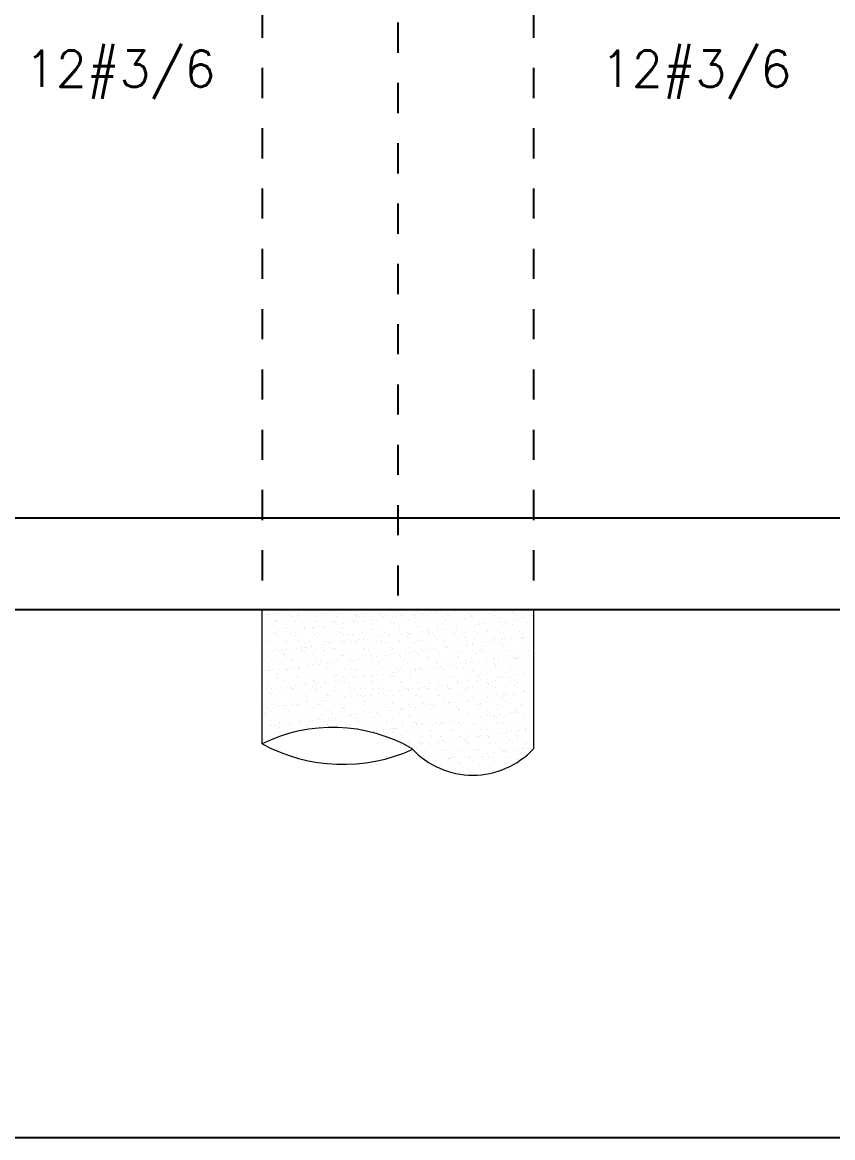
# Model space of a CAD drawing. Header units: millimetres. Extents: x 0 to 212, y -9 to 41.
# Drawn here: x 30.12 to 32.809, y 14.173 to 17.872 of the extents above; entities that cross this region are included whole.
import ezdxf
from ezdxf.enums import TextEntityAlignment as Align

# ---------------------------------------------------------------- set-up
doc = ezdxf.new("R2010")
doc.units = ezdxf.units.MM
doc.header["$LTSCALE"] = 0.01
doc.linetypes.add('DASHDOT', pattern=[1, 0.5, -0.25, 0, -0.25])
doc.linetypes.add('DASHED2', pattern=[0.375, 0.25, -0.125])
for name, color, linetype in [('FC_BORDE VIGA', 4, 'Continuous'), ('FC_EJES', 1, 'DASHDOT'), ('FC_HATCH', 253, 'Continuous'), ('FC_PROYECCION', 6, 'DASHED2'), ('FC_R-60', 11, 'Continuous'), ('FC_REFUERZO', 5, 'Continuous')]:
    doc.layers.add(name, color=color, linetype=linetype)
doc.layers.add('FC_CAJON VIGAS', color=230, linetype='Continuous', plot=False)
doc.styles.get("Standard").update_dxf_attribs({"font": 'romans.shx'})

# ---------------------------------------------------------------- blocks, each defined once
blk = doc.blocks.new('PilaDinamica0.90')
at = {"layer": 'FC_HATCH', "linetype": 'Continuous', "lineweight": 15}
for p, q in [((0.0157, -0.0177), (0.0157, -0.0177)), ((0.0167, -0.0164), (0.0167, -0.0164)), ((0.0215, -0.0146), (0.0215, -0.0146)), ((0.0235, -0.0174), (0.0235, -0.0174)), ((0.0268, -0.0228), (0.0268, -0.0228)), ((0.0359, -0.0157), (0.0359, -0.0157)), ((0.0453, -0.0363), (0.0453, -0.0363)), ((0.0553, -0.0132), (0.0553, -0.0132)), ((0.0782, -0.0169), (0.0782, -0.0169)), ((0.0877, -0.0089), (0.0877, -0.0089)), ((0.091, -0.0162), (0.091, -0.0162)), ((0.1001, -0.0073), (0.1001, -0.0073)), ((0.1011, -0.0226), (0.1011, -0.0226)), ((0.117, -0.0154), (0.117, -0.0154)), ((0.1195, -0.0047), (0.1195, -0.0047)), ((0.1214, -0.0194), (0.1214, -0.0194)), ((0.1392, -0.0172), (0.1392, -0.0172)), ((0.1519, -0.0004), (0.1519, -0.0004)), ((0.1653, -0.0161), (0.1653, -0.0161)), ((0.1754, -0.0225), (0.1754, -0.0225)), ((0.2037, -0.0149), (0.2037, -0.0149)), ((0.2139, -0.0175), (0.2139, -0.0175)), ((0.2396, -0.016), (0.2396, -0.016)), ((0.2497, -0.0224), (0.2497, -0.0224)), ((0.2661, -0.0141), (0.2661, -0.0141)), ((0.2984, -0.0365), (0.2984, -0.0365)), ((0.3093, -0.0183), (0.3093, -0.0183)), ((0.3137, -0.0224), (0.3137, -0.0224)), ((0.3139, -0.0158), (0.3139, -0.0158)), ((0.324, -0.0222), (0.324, -0.0222)), ((0.3271, -0.0144), (0.3271, -0.0144)), ((0.3608, -0.0357), (0.3608, -0.0357)), ((0.3666, -0.034), (0.3666, -0.034)), ((0.379, -0.0323), (0.379, -0.0323)), ((0.3855, -0.0014), (0.3855, -0.0014)), ((0.3882, -0.0157), (0.3882, -0.0157)), ((0.3916, -0.0121), (0.3916, -0.0121)), ((0.3983, -0.0221), (0.3983, -0.0221)), ((0.3984, -0.0298), (0.3984, -0.0298)), ((0.4062, -0.0204), (0.4062, -0.0204)), ((0.4219, -0.036), (0.4219, -0.036)), ((0.4308, -0.0255), (0.4308, -0.0255)), ((0.4432, -0.0239), (0.4432, -0.0239)), ((0.454, -0.0113), (0.454, -0.0113)), ((0.4625, -0.0156), (0.4625, -0.0156)), ((0.4626, -0.0213), (0.4626, -0.0213)), ((0.4726, -0.022), (0.4726, -0.022)), ((0.4863, -0.0337), (0.4863, -0.0337)), ((0.4951, -0.017), (0.4951, -0.017)), ((0.5017, -0.0213), (0.5017, -0.0213)), ((0.5061, -0.0253), (0.5061, -0.0253)), ((0.5075, -0.0154), (0.5075, -0.0154)), ((0.5151, -0.0116), (0.5151, -0.0116)), ((0.5269, -0.0129), (0.5269, -0.0129)), ((0.5368, -0.0154), (0.5368, -0.0154)), ((0.5469, -0.0218), (0.5469, -0.0218)), ((0.5488, -0.0329), (0.5488, -0.0329)), ((0.5593, -0.0086), (0.5593, -0.0086)), ((0.5717, -0.007), (0.5717, -0.007)), ((0.5734, -0.0003), (0.5734, -0.0003)), ((0.5778, -0.0043), (0.5778, -0.0043)), ((0.5795, -0.0093), (0.5795, -0.0093)), ((0.5911, -0.0044), (0.5911, -0.0044)), ((0.5986, -0.0234), (0.5986, -0.0234)), ((0.6098, -0.0331), (0.6098, -0.0331)), ((0.6111, -0.0153), (0.6111, -0.0153)), ((0.6212, -0.0217), (0.6212, -0.0217)), ((0.6235, -0.0001), (0.6235, -0.0001)), ((0.642, -0.0085), (0.642, -0.0085)), ((0.6703, -0.0024), (0.6703, -0.0024)), ((0.6742, -0.0308), (0.6742, -0.0308)), ((0.6854, -0.0152), (0.6854, -0.0152)), ((0.694, -0.0242), (0.694, -0.0242)), ((0.6955, -0.0216), (0.6955, -0.0216)), ((0.6984, -0.0282), (0.6984, -0.0282)), ((0.703, -0.0087), (0.703, -0.0087)), ((0.7367, -0.03), (0.7367, -0.03)), ((0.7597, -0.015), (0.7597, -0.015)), ((0.7658, -0.0032), (0.7658, -0.0032)), ((0.7674, -0.0064), (0.7674, -0.0064)), ((0.7698, -0.0214), (0.7698, -0.0214)), ((0.7702, -0.0073), (0.7702, -0.0073)), ((0.7909, -0.0263), (0.7909, -0.0263)), ((0.7977, -0.0303), (0.7977, -0.0303)), ((0.8299, -0.0056), (0.8299, -0.0056)), ((0.834, -0.0149), (0.834, -0.0149)), ((0.8382, -0.0336), (0.8382, -0.0336)), ((0.8441, -0.0213), (0.8441, -0.0213)), ((0.8506, -0.032), (0.8506, -0.032)), ((0.8622, -0.028), (0.8622, -0.028)), ((0.8626, -0.0054), (0.8626, -0.0054)), ((0.87, -0.0295), (0.87, -0.0295)), ((0.0172, -0.0637), (0.0172, -0.0637)), ((0.046, -0.0416), (0.046, -0.0416)), ((0.0497, -0.0404), (0.0497, -0.0404)), ((0.063, -0.0459), (0.063, -0.0459)), ((0.0704, -0.0594), (0.0704, -0.0594)), ((0.0773, -0.072), (0.0773, -0.072)), ((0.0797, -0.0629), (0.0797, -0.0629)), ((0.1097, -0.0678), (0.1097, -0.0678)), ((0.1104, -0.0393), (0.1104, -0.0393)), ((0.1221, -0.0661), (0.1221, -0.0661)), ((0.1373, -0.0457), (0.1373, -0.0457)), ((0.1407, -0.0632), (0.1407, -0.0632)), ((0.1415, -0.0636), (0.1415, -0.0636)), ((0.1421, -0.0384), (0.1421, -0.0384)), ((0.1659, -0.0602), (0.1659, -0.0602)), ((0.1703, -0.0642), (0.1703, -0.0642)), ((0.1729, -0.0385), (0.1729, -0.0385)), ((0.1739, -0.0593), (0.1739, -0.0593)), ((0.1864, -0.0577), (0.1864, -0.0577)), ((0.2052, -0.0609), (0.2052, -0.0609)), ((0.2057, -0.0551), (0.2057, -0.0551)), ((0.2116, -0.0456), (0.2116, -0.0456)), ((0.2339, -0.0388), (0.2339, -0.0388)), ((0.2376, -0.0393), (0.2376, -0.0393)), ((0.2382, -0.0509), (0.2382, -0.0509)), ((0.242, -0.0433), (0.242, -0.0433)), ((0.2506, -0.0492), (0.2506, -0.0492)), ((0.2628, -0.0623), (0.2628, -0.0623)), ((0.2676, -0.0601), (0.2676, -0.0601)), ((0.27, -0.0467), (0.27, -0.0467)), ((0.2859, -0.0455), (0.2859, -0.0455)), ((0.3024, -0.0424), (0.3024, -0.0424)), ((0.3148, -0.0408), (0.3148, -0.0408)), ((0.3286, -0.0604), (0.3286, -0.0604)), ((0.3342, -0.0382), (0.3342, -0.0382)), ((0.3345, -0.0414), (0.3345, -0.0414)), ((0.3582, -0.0631), (0.3582, -0.0631)), ((0.3602, -0.0453), (0.3602, -0.0453)), ((0.3626, -0.0672), (0.3626, -0.0672)), ((0.3931, -0.058), (0.3931, -0.058)), ((0.43, -0.0422), (0.43, -0.0422)), ((0.4344, -0.0462), (0.4344, -0.0462)), ((0.4345, -0.0452), (0.4345, -0.0452)), ((0.4551, -0.0652), (0.4551, -0.0652)), ((0.4555, -0.0573), (0.4555, -0.0573)), ((0.5088, -0.045), (0.5088, -0.045)), ((0.5166, -0.0575), (0.5166, -0.0575)), ((0.5268, -0.0443), (0.5268, -0.0443)), ((0.5489, -0.0717), (0.5489, -0.0717)), ((0.5506, -0.0661), (0.5506, -0.0661)), ((0.555, -0.0701), (0.555, -0.0701)), ((0.581, -0.0552), (0.581, -0.0552)), ((0.5813, -0.0675), (0.5813, -0.0675)), ((0.5831, -0.0449), (0.5831, -0.0449)), ((0.5937, -0.0658), (0.5937, -0.0658)), ((0.6131, -0.0633), (0.6131, -0.0633)), ((0.6223, -0.0451), (0.6223, -0.0451)), ((0.6267, -0.0492), (0.6267, -0.0492)), ((0.6435, -0.0544), (0.6435, -0.0544)), ((0.6455, -0.059), (0.6455, -0.059)), ((0.6475, -0.0682), (0.6475, -0.0682)), ((0.6574, -0.0448), (0.6574, -0.0448)), ((0.6579, -0.0574), (0.6579, -0.0574)), ((0.6773, -0.0548), (0.6773, -0.0548)), ((0.7045, -0.0547), (0.7045, -0.0547)), ((0.7097, -0.0506), (0.7097, -0.0506)), ((0.7192, -0.0472), (0.7192, -0.0472)), ((0.7221, -0.0489), (0.7221, -0.0489)), ((0.7317, -0.0446), (0.7317, -0.0446)), ((0.7415, -0.0464), (0.7415, -0.0464)), ((0.7429, -0.069), (0.7429, -0.069)), ((0.7473, -0.073), (0.7473, -0.073)), ((0.769, -0.0524), (0.769, -0.0524)), ((0.7739, -0.0421), (0.7739, -0.0421)), ((0.7864, -0.0405), (0.7864, -0.0405)), ((0.8058, -0.0379), (0.8058, -0.0379)), ((0.806, -0.0445), (0.806, -0.0445)), ((0.8147, -0.0481), (0.8147, -0.0481)), ((0.8191, -0.0521), (0.8191, -0.0521)), ((0.8314, -0.0516), (0.8314, -0.0516)), ((0.8398, -0.0711), (0.8398, -0.0711)), ((0.8637, -0.074), (0.8637, -0.074)), ((0.8803, -0.0444), (0.8803, -0.0444)), ((0.008, -0.1057), (0.008, -0.1057)), ((0.0131, -0.0805), (0.0131, -0.0805)), ((0.0187, -0.1097), (0.0187, -0.1097)), ((0.0224, -0.1021), (0.0224, -0.1021)), ((0.0268, -0.1061), (0.0268, -0.1061)), ((0.036, -0.0761), (0.036, -0.0761)), ((0.0455, -0.0762), (0.0455, -0.0762)), ((0.046, -0.0825), (0.046, -0.0825)), ((0.0475, -0.0876), (0.0475, -0.0876)), ((0.0579, -0.0746), (0.0579, -0.0746)), ((0.0812, -0.1089), (0.0812, -0.1089)), ((0.0823, -0.1056), (0.0823, -0.1056)), ((0.0942, -0.0812), (0.0942, -0.0812)), ((0.0986, -0.0852), (0.0986, -0.0852)), ((0.1103, -0.076), (0.1103, -0.076)), ((0.1119, -0.0853), (0.1119, -0.0853)), ((0.1193, -0.1042), (0.1193, -0.1042)), ((0.1203, -0.0824), (0.1203, -0.0824)), ((0.1422, -0.1092), (0.1422, -0.1092)), ((0.1566, -0.1055), (0.1566, -0.1055)), ((0.1744, -0.0845), (0.1744, -0.0845)), ((0.1846, -0.0758), (0.1846, -0.0758)), ((0.191, -0.0833), (0.191, -0.0833)), ((0.1946, -0.0823), (0.1946, -0.0823)), ((0.2067, -0.1068), (0.2067, -0.1068)), ((0.2148, -0.105), (0.2148, -0.105)), ((0.2192, -0.1091), (0.2192, -0.1091)), ((0.2309, -0.1053), (0.2309, -0.1053)), ((0.2354, -0.0848), (0.2354, -0.0848)), ((0.2589, -0.0757), (0.2589, -0.0757)), ((0.2602, -0.1097), (0.2602, -0.1097)), ((0.269, -0.0821), (0.269, -0.0821)), ((0.2691, -0.1061), (0.2691, -0.1061)), ((0.2726, -0.1081), (0.2726, -0.1081)), ((0.2865, -0.0841), (0.2865, -0.0841)), ((0.2909, -0.0881), (0.2909, -0.0881)), ((0.292, -0.1056), (0.292, -0.1056)), ((0.2999, -0.0824), (0.2999, -0.0824)), ((0.3052, -0.1052), (0.3052, -0.1052)), ((0.3117, -0.1071), (0.3117, -0.1071)), ((0.3244, -0.1013), (0.3244, -0.1013)), ((0.3302, -0.1063), (0.3302, -0.1063)), ((0.3332, -0.0756), (0.3332, -0.0756)), ((0.3368, -0.0997), (0.3368, -0.0997)), ((0.3433, -0.082), (0.3433, -0.082)), ((0.3562, -0.0971), (0.3562, -0.0971)), ((0.3623, -0.0817), (0.3623, -0.0817)), ((0.3795, -0.1051), (0.3795, -0.1051)), ((0.3834, -0.0862), (0.3834, -0.0862)), ((0.3886, -0.0928), (0.3886, -0.0928)), ((0.3946, -0.104), (0.3946, -0.104)), ((0.401, -0.0912), (0.401, -0.0912)), ((0.4071, -0.108), (0.4071, -0.108)), ((0.4075, -0.0754), (0.4075, -0.0754)), ((0.4176, -0.0819), (0.4176, -0.0819)), ((0.4204, -0.0886), (0.4204, -0.0886)), ((0.4234, -0.0819), (0.4234, -0.0819)), ((0.4528, -0.0844), (0.4528, -0.0844)), ((0.4538, -0.1049), (0.4538, -0.1049)), ((0.457, -0.1032), (0.457, -0.1032)), ((0.4652, -0.0827), (0.4652, -0.0827)), ((0.4789, -0.087), (0.4789, -0.087)), ((0.4818, -0.0753), (0.4818, -0.0753)), ((0.4833, -0.091), (0.4833, -0.091)), ((0.4846, -0.0802), (0.4846, -0.0802)), ((0.4878, -0.0796), (0.4878, -0.0796)), ((0.4919, -0.0817), (0.4919, -0.0817)), ((0.504, -0.1101), (0.504, -0.1101)), ((0.5171, -0.0759), (0.5171, -0.0759)), ((0.5181, -0.1035), (0.5181, -0.1035)), ((0.5281, -0.1048), (0.5281, -0.1048)), ((0.5295, -0.0743), (0.5295, -0.0743)), ((0.5503, -0.0788), (0.5503, -0.0788)), ((0.5561, -0.0752), (0.5561, -0.0752)), ((0.5662, -0.0816), (0.5662, -0.0816)), ((0.5757, -0.0891), (0.5757, -0.0891)), ((0.5825, -0.1012), (0.5825, -0.1012)), ((0.5995, -0.1109), (0.5995, -0.1109)), ((0.6024, -0.1047), (0.6024, -0.1047)), ((0.6113, -0.0791), (0.6113, -0.0791)), ((0.6304, -0.075), (0.6304, -0.075)), ((0.6405, -0.0814), (0.6405, -0.0814)), ((0.645, -0.1004), (0.645, -0.1004)), ((0.6712, -0.0899), (0.6712, -0.0899)), ((0.6756, -0.094), (0.6756, -0.094)), ((0.6757, -0.0768), (0.6757, -0.0768)), ((0.6767, -0.1045), (0.6767, -0.1045)), ((0.7047, -0.0749), (0.7047, -0.0749)), ((0.706, -0.1007), (0.706, -0.1007)), ((0.7148, -0.0813), (0.7148, -0.0813)), ((0.7317, -0.1094), (0.7317, -0.1094)), ((0.7382, -0.076), (0.7382, -0.076)), ((0.7441, -0.1078), (0.7441, -0.1078)), ((0.751, -0.1044), (0.751, -0.1044)), ((0.7635, -0.1052), (0.7635, -0.1052)), ((0.7681, -0.092), (0.7681, -0.092)), ((0.7705, -0.0984), (0.7705, -0.0984)), ((0.779, -0.0748), (0.779, -0.0748)), ((0.7891, -0.0812), (0.7891, -0.0812)), ((0.7959, -0.101), (0.7959, -0.101)), ((0.7992, -0.0763), (0.7992, -0.0763)), ((0.8084, -0.0993), (0.8084, -0.0993)), ((0.8253, -0.1043), (0.8253, -0.1043)), ((0.8278, -0.0968), (0.8278, -0.0968)), ((0.8329, -0.0976), (0.8329, -0.0976)), ((0.8533, -0.0746), (0.8533, -0.0746)), ((0.8602, -0.0925), (0.8602, -0.0925)), ((0.8634, -0.081), (0.8634, -0.081)), ((0.8636, -0.0929), (0.8636, -0.0929)), ((0.868, -0.0969), (0.868, -0.0969)), ((0.8726, -0.0909), (0.8726, -0.0909)), ((0.0033, -0.1436), (0.0033, -0.1436)), ((0.0157, -0.1419), (0.0157, -0.1419)), ((0.0351, -0.1394), (0.0351, -0.1394)), ((0.0476, -0.1251), (0.0476, -0.1251)), ((0.049, -0.1336), (0.049, -0.1336)), ((0.0553, -0.1359), (0.0553, -0.1359)), ((0.0653, -0.1423), (0.0653, -0.1423)), ((0.0675, -0.1351), (0.0675, -0.1351)), ((0.0713, -0.1469), (0.0713, -0.1469)), ((0.0799, -0.1335), (0.0799, -0.1335)), ((0.0993, -0.1309), (0.0993, -0.1309)), ((0.1134, -0.1312), (0.1134, -0.1312)), ((0.1296, -0.1357), (0.1296, -0.1357)), ((0.1317, -0.1267), (0.1317, -0.1267)), ((0.1396, -0.1421), (0.1396, -0.1421)), ((0.1431, -0.126), (0.1431, -0.126)), ((0.1441, -0.125), (0.1441, -0.125)), ((0.1475, -0.13), (0.1475, -0.13)), ((0.1635, -0.1225), (0.1635, -0.1225)), ((0.1759, -0.1305), (0.1759, -0.1305)), ((0.1959, -0.1182), (0.1959, -0.1182)), ((0.2039, -0.1356), (0.2039, -0.1356)), ((0.2084, -0.1166), (0.2084, -0.1166)), ((0.2139, -0.142), (0.2139, -0.142)), ((0.2277, -0.114), (0.2277, -0.114)), ((0.2369, -0.1307), (0.2369, -0.1307)), ((0.2399, -0.1281), (0.2399, -0.1281)), ((0.2782, -0.1355), (0.2782, -0.1355)), ((0.2882, -0.1419), (0.2882, -0.1419)), ((0.3014, -0.1284), (0.3014, -0.1284)), ((0.3354, -0.1289), (0.3354, -0.1289)), ((0.3398, -0.1329), (0.3398, -0.1329)), ((0.3525, -0.1353), (0.3525, -0.1353)), ((0.3625, -0.1417), (0.3625, -0.1417)), ((0.3638, -0.1276), (0.3638, -0.1276)), ((0.4115, -0.112), (0.4115, -0.112)), ((0.4249, -0.1279), (0.4249, -0.1279)), ((0.4268, -0.1352), (0.4268, -0.1352)), ((0.4323, -0.131), (0.4323, -0.131)), ((0.4368, -0.1416), (0.4368, -0.1416)), ((0.4424, -0.1475), (0.4424, -0.1475)), ((0.4748, -0.1433), (0.4748, -0.1433)), ((0.4872, -0.1416), (0.4872, -0.1416)), ((0.4893, -0.1256), (0.4893, -0.1256)), ((0.5011, -0.1351), (0.5011, -0.1351)), ((0.5066, -0.1391), (0.5066, -0.1391)), ((0.5111, -0.1415), (0.5111, -0.1415)), ((0.5278, -0.1318), (0.5278, -0.1318)), ((0.5322, -0.1359), (0.5322, -0.1359)), ((0.539, -0.1348), (0.539, -0.1348)), ((0.5515, -0.1332), (0.5515, -0.1332)), ((0.5518, -0.1248), (0.5518, -0.1248)), ((0.5709, -0.1306), (0.5709, -0.1306)), ((0.5754, -0.1349), (0.5754, -0.1349)), ((0.584, -0.1472), (0.584, -0.1472)), ((0.5854, -0.1413), (0.5854, -0.1413)), ((0.6033, -0.1263), (0.6033, -0.1263)), ((0.6039, -0.1149), (0.6039, -0.1149)), ((0.6128, -0.1251), (0.6128, -0.1251)), ((0.6157, -0.1247), (0.6157, -0.1247)), ((0.6246, -0.1339), (0.6246, -0.1339)), ((0.6351, -0.1222), (0.6351, -0.1222)), ((0.6465, -0.1464), (0.6465, -0.1464)), ((0.6497, -0.1348), (0.6497, -0.1348)), ((0.6597, -0.1412), (0.6597, -0.1412)), ((0.6675, -0.1179), (0.6675, -0.1179)), ((0.6772, -0.1228), (0.6772, -0.1228)), ((0.6799, -0.1163), (0.6799, -0.1163)), ((0.6964, -0.113), (0.6964, -0.113)), ((0.6993, -0.1137), (0.6993, -0.1137)), ((0.7075, -0.1467), (0.7075, -0.1467)), ((0.7201, -0.1348), (0.7201, -0.1348)), ((0.724, -0.1346), (0.724, -0.1346)), ((0.7245, -0.1388), (0.7245, -0.1388)), ((0.734, -0.1411), (0.734, -0.1411)), ((0.7397, -0.122), (0.7397, -0.122)), ((0.772, -0.1443), (0.772, -0.1443)), ((0.7918, -0.1138), (0.7918, -0.1138)), ((0.7962, -0.1178), (0.7962, -0.1178)), ((0.7983, -0.1345), (0.7983, -0.1345)), ((0.8007, -0.1223), (0.8007, -0.1223)), ((0.8083, -0.1409), (0.8083, -0.1409)), ((0.817, -0.1369), (0.817, -0.1369)), ((0.8344, -0.1435), (0.8344, -0.1435)), ((0.8652, -0.1199), (0.8652, -0.1199)), ((0.8726, -0.1344), (0.8726, -0.1344)), ((0.8826, -0.1408), (0.8826, -0.1408)), ((0.004, -0.1719), (0.004, -0.1719)), ((0.0202, -0.1556), (0.0202, -0.1556)), ((0.0272, -0.1655), (0.0272, -0.1655)), ((0.0505, -0.1795), (0.0505, -0.1795)), ((0.0757, -0.1509), (0.0757, -0.1509)), ((0.0827, -0.1548), (0.0827, -0.1548)), ((0.0965, -0.17), (0.0965, -0.17)), ((0.1015, -0.1653), (0.1015, -0.1653)), ((0.115, -0.1772), (0.115, -0.1772)), ((0.1437, -0.1551), (0.1437, -0.1551)), ((0.1661, -0.1839), (0.1661, -0.1839)), ((0.1682, -0.149), (0.1682, -0.149)), ((0.1758, -0.1652), (0.1758, -0.1652)), ((0.1774, -0.1764), (0.1774, -0.1764)), ((0.1855, -0.1813), (0.1855, -0.1813)), ((0.192, -0.1708), (0.192, -0.1708)), ((0.1964, -0.1748), (0.1964, -0.1748)), ((0.2082, -0.1528), (0.2082, -0.1528)), ((0.2179, -0.1771), (0.2179, -0.1771)), ((0.2303, -0.1754), (0.2303, -0.1754)), ((0.2384, -0.1767), (0.2384, -0.1767)), ((0.2497, -0.1729), (0.2497, -0.1729)), ((0.2501, -0.1651), (0.2501, -0.1651)), ((0.2637, -0.1498), (0.2637, -0.1498)), ((0.2681, -0.1539), (0.2681, -0.1539)), ((0.2706, -0.152), (0.2706, -0.152)), ((0.2822, -0.1686), (0.2822, -0.1686)), ((0.2888, -0.1729), (0.2888, -0.1729)), ((0.2946, -0.167), (0.2946, -0.167)), ((0.3029, -0.1744), (0.3029, -0.1744)), ((0.314, -0.1644), (0.314, -0.1644)), ((0.3244, -0.1649), (0.3244, -0.1649)), ((0.3317, -0.1523), (0.3317, -0.1523)), ((0.3464, -0.1602), (0.3464, -0.1602)), ((0.3588, -0.1585), (0.3588, -0.1585)), ((0.3606, -0.1519), (0.3606, -0.1519)), ((0.3653, -0.1736), (0.3653, -0.1736)), ((0.3782, -0.156), (0.3782, -0.156)), ((0.3843, -0.1737), (0.3843, -0.1737)), ((0.3887, -0.1777), (0.3887, -0.1777)), ((0.3961, -0.15), (0.3961, -0.15)), ((0.3987, -0.1648), (0.3987, -0.1648)), ((0.4106, -0.1517), (0.4106, -0.1517)), ((0.423, -0.1501), (0.423, -0.1501)), ((0.4264, -0.1739), (0.4264, -0.1739)), ((0.456, -0.1528), (0.456, -0.1528)), ((0.4585, -0.1492), (0.4585, -0.1492)), ((0.4604, -0.1568), (0.4604, -0.1568)), ((0.473, -0.1647), (0.473, -0.1647)), ((0.4812, -0.1758), (0.4812, -0.1758)), ((0.4908, -0.1716), (0.4908, -0.1716)), ((0.5196, -0.1495), (0.5196, -0.1495)), ((0.5473, -0.1645), (0.5473, -0.1645)), ((0.5529, -0.1549), (0.5529, -0.1549)), ((0.5533, -0.1708), (0.5533, -0.1708)), ((0.5767, -0.1766), (0.5767, -0.1766)), ((0.5811, -0.1807), (0.5811, -0.1807)), ((0.6143, -0.1711), (0.6143, -0.1711)), ((0.6216, -0.1644), (0.6216, -0.1644)), ((0.6377, -0.1836), (0.6377, -0.1836)), ((0.6484, -0.1557), (0.6484, -0.1557)), ((0.6528, -0.1597), (0.6528, -0.1597)), ((0.6571, -0.181), (0.6571, -0.181)), ((0.6735, -0.1787), (0.6735, -0.1787)), ((0.6787, -0.1687), (0.6787, -0.1687)), ((0.6895, -0.1768), (0.6895, -0.1768)), ((0.6959, -0.1643), (0.6959, -0.1643)), ((0.7019, -0.1751), (0.7019, -0.1751)), ((0.7213, -0.1726), (0.7213, -0.1726)), ((0.7412, -0.1679), (0.7412, -0.1679)), ((0.7453, -0.1578), (0.7453, -0.1578)), ((0.7537, -0.1683), (0.7537, -0.1683)), ((0.7661, -0.1667), (0.7661, -0.1667)), ((0.769, -0.1796), (0.769, -0.1796)), ((0.7702, -0.1641), (0.7702, -0.1641)), ((0.7734, -0.1836), (0.7734, -0.1836)), ((0.7855, -0.1641), (0.7855, -0.1641)), ((0.8022, -0.1682), (0.8022, -0.1682)), ((0.8179, -0.1599), (0.8179, -0.1599)), ((0.8304, -0.1582), (0.8304, -0.1582)), ((0.8407, -0.1586), (0.8407, -0.1586)), ((0.8446, -0.164), (0.8446, -0.164)), ((0.8451, -0.1627), (0.8451, -0.1627)), ((0.8498, -0.1557), (0.8498, -0.1557)), ((0.8659, -0.1817), (0.8659, -0.1817)), ((0.8667, -0.1659), (0.8667, -0.1659)), ((0.8822, -0.1514), (0.8822, -0.1514)), ((0.0002, -0.1957), (0.0002, -0.1957)), ((0.0103, -0.2022), (0.0103, -0.2022)), ((0.0217, -0.2016), (0.0217, -0.2016)), ((0.0248, -0.1909), (0.0248, -0.1909)), ((0.0253, -0.2024), (0.0253, -0.2024)), ((0.0377, -0.2008), (0.0377, -0.2008)), ((0.0485, -0.2127), (0.0485, -0.2127)), ((0.0529, -0.2167), (0.0529, -0.2167)), ((0.0571, -0.1983), (0.0571, -0.1983)), ((0.0745, -0.1956), (0.0745, -0.1956)), ((0.0842, -0.2008), (0.0842, -0.2008)), ((0.0846, -0.202), (0.0846, -0.202)), ((0.0895, -0.194), (0.0895, -0.194)), ((0.1019, -0.1924), (0.1019, -0.1924)), ((0.1202, -0.1917), (0.1202, -0.1917)), ((0.1213, -0.1898), (0.1213, -0.1898)), ((0.1246, -0.1957), (0.1246, -0.1957)), ((0.1452, -0.2011), (0.1452, -0.2011)), ((0.1454, -0.2148), (0.1454, -0.2148)), ((0.1488, -0.1955), (0.1488, -0.1955)), ((0.1537, -0.1855), (0.1537, -0.1855)), ((0.1589, -0.2019), (0.1589, -0.2019)), ((0.2097, -0.1988), (0.2097, -0.1988)), ((0.2171, -0.1938), (0.2171, -0.1938)), ((0.2231, -0.1953), (0.2231, -0.1953)), ((0.2332, -0.2018), (0.2332, -0.2018)), ((0.2409, -0.2156), (0.2409, -0.2156)), ((0.2453, -0.2196), (0.2453, -0.2196)), ((0.2721, -0.198), (0.2721, -0.198)), ((0.2974, -0.1952), (0.2974, -0.1952)), ((0.3044, -0.2204), (0.3044, -0.2204)), ((0.3075, -0.2016), (0.3075, -0.2016)), ((0.3126, -0.1946), (0.3126, -0.1946)), ((0.317, -0.1987), (0.317, -0.1987)), ((0.3332, -0.1983), (0.3332, -0.1983)), ((0.3377, -0.2177), (0.3377, -0.2177)), ((0.3668, -0.2196), (0.3668, -0.2196)), ((0.3684, -0.219), (0.3684, -0.219)), ((0.3717, -0.1951), (0.3717, -0.1951)), ((0.3808, -0.2174), (0.3808, -0.2174)), ((0.3818, -0.2015), (0.3818, -0.2015)), ((0.3976, -0.196), (0.3976, -0.196)), ((0.4002, -0.2149), (0.4002, -0.2149)), ((0.4095, -0.1968), (0.4095, -0.1968)), ((0.4279, -0.2199), (0.4279, -0.2199)), ((0.4326, -0.2106), (0.4326, -0.2106)), ((0.4332, -0.2185), (0.4332, -0.2185)), ((0.445, -0.209), (0.445, -0.209)), ((0.446, -0.1949), (0.446, -0.1949)), ((0.4561, -0.2013), (0.4561, -0.2013)), ((0.4601, -0.1952), (0.4601, -0.1952)), ((0.4644, -0.2064), (0.4644, -0.2064)), ((0.4923, -0.2175), (0.4923, -0.2175)), ((0.4968, -0.2021), (0.4968, -0.2021)), ((0.5049, -0.1976), (0.5049, -0.1976)), ((0.5092, -0.2005), (0.5092, -0.2005)), ((0.5093, -0.2016), (0.5093, -0.2016)), ((0.5203, -0.1948), (0.5203, -0.1948)), ((0.5211, -0.1955), (0.5211, -0.1955)), ((0.5286, -0.1979), (0.5286, -0.1979)), ((0.5301, -0.2206), (0.5301, -0.2206)), ((0.5304, -0.2012), (0.5304, -0.2012)), ((0.5548, -0.2167), (0.5548, -0.2167)), ((0.561, -0.1937), (0.561, -0.1937)), ((0.5735, -0.192), (0.5735, -0.192)), ((0.5855, -0.1931), (0.5855, -0.1931)), ((0.5929, -0.1895), (0.5929, -0.1895)), ((0.5946, -0.1947), (0.5946, -0.1947)), ((0.6018, -0.1997), (0.6018, -0.1997)), ((0.6047, -0.2011), (0.6047, -0.2011)), ((0.6158, -0.217), (0.6158, -0.217)), ((0.6253, -0.1852), (0.6253, -0.1852)), ((0.6256, -0.2214), (0.6256, -0.2214)), ((0.648, -0.1923), (0.648, -0.1923)), ((0.6689, -0.1945), (0.6689, -0.1945)), ((0.679, -0.2009), (0.679, -0.2009)), ((0.6802, -0.2147), (0.6802, -0.2147)), ((0.6973, -0.2005), (0.6973, -0.2005)), ((0.7017, -0.2045), (0.7017, -0.2045)), ((0.709, -0.1926), (0.709, -0.1926)), ((0.7427, -0.2139), (0.7427, -0.2139)), ((0.7432, -0.1944), (0.7432, -0.1944)), ((0.7533, -0.2008), (0.7533, -0.2008)), ((0.7735, -0.1903), (0.7735, -0.1903)), ((0.7942, -0.2026), (0.7942, -0.2026)), ((0.8037, -0.2142), (0.8037, -0.2142)), ((0.8175, -0.1943), (0.8175, -0.1943)), ((0.8276, -0.2007), (0.8276, -0.2007)), ((0.8359, -0.1895), (0.8359, -0.1895)), ((0.8399, -0.2187), (0.8399, -0.2187)), ((0.8524, -0.2171), (0.8524, -0.2171)), ((0.8682, -0.2119), (0.8682, -0.2119)), ((0.8718, -0.2146), (0.8718, -0.2146)), ((0.0019, -0.2566), (0.0019, -0.2566)), ((0.0195, -0.2555), (0.0195, -0.2555)), ((0.0232, -0.2476), (0.0232, -0.2476)), ((0.0465, -0.2252), (0.0465, -0.2252)), ((0.052, -0.2255), (0.052, -0.2255)), ((0.0737, -0.2357), (0.0737, -0.2357)), ((0.0791, -0.2571), (0.0791, -0.2571)), ((0.0857, -0.2468), (0.0857, -0.2468)), ((0.0938, -0.2554), (0.0938, -0.2554)), ((0.0974, -0.2575), (0.0974, -0.2575)), ((0.1115, -0.2529), (0.1115, -0.2529)), ((0.1165, -0.2232), (0.1165, -0.2232)), ((0.1208, -0.2251), (0.1208, -0.2251)), ((0.1239, -0.2512), (0.1239, -0.2512)), ((0.1433, -0.2487), (0.1433, -0.2487)), ((0.1467, -0.2471), (0.1467, -0.2471)), ((0.1681, -0.2552), (0.1681, -0.2552)), ((0.1691, -0.2365), (0.1691, -0.2365)), ((0.1735, -0.2406), (0.1735, -0.2406)), ((0.1757, -0.2444), (0.1757, -0.2444)), ((0.1789, -0.2224), (0.1789, -0.2224)), ((0.1881, -0.2428), (0.1881, -0.2428)), ((0.1951, -0.225), (0.1951, -0.225)), ((0.2075, -0.2402), (0.2075, -0.2402)), ((0.2112, -0.2448), (0.2112, -0.2448)), ((0.2399, -0.2227), (0.2399, -0.2227)), ((0.2399, -0.236), (0.2399, -0.236)), ((0.2424, -0.2551), (0.2424, -0.2551)), ((0.2523, -0.2343), (0.2523, -0.2343)), ((0.266, -0.2386), (0.266, -0.2386)), ((0.2694, -0.2248), (0.2694, -0.2248)), ((0.2717, -0.2318), (0.2717, -0.2318)), ((0.2736, -0.244), (0.2736, -0.244)), ((0.3042, -0.2275), (0.3042, -0.2275)), ((0.3166, -0.2259), (0.3166, -0.2259)), ((0.3167, -0.255), (0.3167, -0.255)), ((0.3347, -0.2443), (0.3347, -0.2443)), ((0.336, -0.2233), (0.336, -0.2233)), ((0.3437, -0.2247), (0.3437, -0.2247)), ((0.3615, -0.2395), (0.3615, -0.2395)), ((0.3659, -0.2435), (0.3659, -0.2435)), ((0.391, -0.2548), (0.391, -0.2548)), ((0.3991, -0.2419), (0.3991, -0.2419)), ((0.418, -0.2246), (0.418, -0.2246)), ((0.4376, -0.2225), (0.4376, -0.2225)), ((0.4584, -0.2416), (0.4584, -0.2416)), ((0.4616, -0.2411), (0.4616, -0.2411)), ((0.4653, -0.2547), (0.4653, -0.2547)), ((0.4923, -0.2244), (0.4923, -0.2244)), ((0.5226, -0.2414), (0.5226, -0.2414)), ((0.5396, -0.2545), (0.5396, -0.2545)), ((0.5506, -0.2568), (0.5506, -0.2568)), ((0.5538, -0.2424), (0.5538, -0.2424)), ((0.5582, -0.2464), (0.5582, -0.2464)), ((0.5666, -0.2243), (0.5666, -0.2243)), ((0.583, -0.2526), (0.583, -0.2526)), ((0.587, -0.2391), (0.587, -0.2391)), ((0.5955, -0.2509), (0.5955, -0.2509)), ((0.6139, -0.2544), (0.6139, -0.2544)), ((0.6149, -0.2484), (0.6149, -0.2484)), ((0.63, -0.2255), (0.63, -0.2255)), ((0.6409, -0.2242), (0.6409, -0.2242)), ((0.6473, -0.2441), (0.6473, -0.2441)), ((0.6495, -0.2383), (0.6495, -0.2383)), ((0.6507, -0.2445), (0.6507, -0.2445)), ((0.6597, -0.2425), (0.6597, -0.2425)), ((0.6791, -0.2399), (0.6791, -0.2399)), ((0.6882, -0.2543), (0.6882, -0.2543)), ((0.7105, -0.2386), (0.7105, -0.2386)), ((0.7115, -0.2356), (0.7115, -0.2356)), ((0.7152, -0.224), (0.7152, -0.224)), ((0.7224, -0.2236), (0.7224, -0.2236)), ((0.7239, -0.234), (0.7239, -0.234)), ((0.7433, -0.2315), (0.7433, -0.2315)), ((0.7462, -0.2453), (0.7462, -0.2453)), ((0.7506, -0.2493), (0.7506, -0.2493)), ((0.7625, -0.2541), (0.7625, -0.2541)), ((0.775, -0.2363), (0.775, -0.2363)), ((0.7757, -0.2272), (0.7757, -0.2272)), ((0.7881, -0.2256), (0.7881, -0.2256)), ((0.7895, -0.2239), (0.7895, -0.2239)), ((0.8075, -0.223), (0.8075, -0.223)), ((0.8179, -0.2244), (0.8179, -0.2244)), ((0.8223, -0.2284), (0.8223, -0.2284)), ((0.8368, -0.254), (0.8368, -0.254)), ((0.8374, -0.2355), (0.8374, -0.2355)), ((0.8431, -0.2474), (0.8431, -0.2474)), ((0.8638, -0.2237), (0.8638, -0.2237)), ((0.8697, -0.2579), (0.8697, -0.2579)), ((0.0148, -0.2656), (0.0148, -0.2656)), ((0.0247, -0.2936), (0.0247, -0.2936)), ((0.0257, -0.2784), (0.0257, -0.2784)), ((0.0296, -0.2619), (0.0296, -0.2619)), ((0.0301, -0.2824), (0.0301, -0.2824)), ((0.0473, -0.2613), (0.0473, -0.2613)), ((0.0535, -0.2715), (0.0535, -0.2715)), ((0.0597, -0.2597), (0.0597, -0.2597)), ((0.0658, -0.285), (0.0658, -0.285)), ((0.0872, -0.2928), (0.0872, -0.2928)), ((0.1018, -0.2615), (0.1018, -0.2615)), ((0.1039, -0.2618), (0.1039, -0.2618)), ((0.118, -0.2692), (0.118, -0.2692)), ((0.1226, -0.2805), (0.1226, -0.2805)), ((0.1401, -0.2848), (0.1401, -0.2848)), ((0.1482, -0.2931), (0.1482, -0.2931)), ((0.1782, -0.2616), (0.1782, -0.2616)), ((0.1804, -0.2684), (0.1804, -0.2684)), ((0.1943, -0.2596), (0.1943, -0.2596)), ((0.2127, -0.2907), (0.2127, -0.2907)), ((0.2144, -0.2847), (0.2144, -0.2847)), ((0.218, -0.2813), (0.218, -0.2813)), ((0.2224, -0.2854), (0.2224, -0.2854)), ((0.2414, -0.2687), (0.2414, -0.2687)), ((0.2525, -0.2615), (0.2525, -0.2615)), ((0.2619, -0.2948), (0.2619, -0.2948)), ((0.2743, -0.2932), (0.2743, -0.2932)), ((0.2751, -0.2899), (0.2751, -0.2899)), ((0.2887, -0.2846), (0.2887, -0.2846)), ((0.2898, -0.2604), (0.2898, -0.2604)), ((0.2937, -0.2906), (0.2937, -0.2906)), ((0.2942, -0.2644), (0.2942, -0.2644)), ((0.3059, -0.2663), (0.3059, -0.2663)), ((0.3149, -0.2834), (0.3149, -0.2834)), ((0.3262, -0.2864), (0.3262, -0.2864)), ((0.3268, -0.2614), (0.3268, -0.2614)), ((0.3362, -0.2902), (0.3362, -0.2902)), ((0.3386, -0.2847), (0.3386, -0.2847)), ((0.358, -0.2822), (0.358, -0.2822)), ((0.363, -0.2844), (0.363, -0.2844)), ((0.3683, -0.2655), (0.3683, -0.2655)), ((0.3866, -0.2625), (0.3866, -0.2625)), ((0.3904, -0.2779), (0.3904, -0.2779)), ((0.4006, -0.2879), (0.4006, -0.2879)), ((0.4011, -0.2612), (0.4011, -0.2612)), ((0.4028, -0.2763), (0.4028, -0.2763)), ((0.4104, -0.2843), (0.4104, -0.2843)), ((0.4148, -0.2883), (0.4148, -0.2883)), ((0.4222, -0.2737), (0.4222, -0.2737)), ((0.4294, -0.2658), (0.4294, -0.2658)), ((0.4373, -0.2843), (0.4373, -0.2843)), ((0.4546, -0.2695), (0.4546, -0.2695)), ((0.4631, -0.2871), (0.4631, -0.2871)), ((0.467, -0.2678), (0.467, -0.2678)), ((0.4754, -0.2611), (0.4754, -0.2611)), ((0.4821, -0.2633), (0.4821, -0.2633)), ((0.4864, -0.2653), (0.4864, -0.2653)), ((0.4865, -0.2674), (0.4865, -0.2674)), ((0.4938, -0.2635), (0.4938, -0.2635)), ((0.5073, -0.2864), (0.5073, -0.2864)), ((0.5116, -0.2842), (0.5116, -0.2842)), ((0.5188, -0.261), (0.5188, -0.261)), ((0.5241, -0.2874), (0.5241, -0.2874)), ((0.5312, -0.2594), (0.5312, -0.2594)), ((0.5497, -0.261), (0.5497, -0.261)), ((0.5563, -0.2627), (0.5563, -0.2627)), ((0.579, -0.2654), (0.579, -0.2654)), ((0.5859, -0.284), (0.5859, -0.284)), ((0.5885, -0.2851), (0.5885, -0.2851)), ((0.6027, -0.2872), (0.6027, -0.2872)), ((0.6071, -0.2912), (0.6071, -0.2912)), ((0.6173, -0.263), (0.6173, -0.263)), ((0.624, -0.2608), (0.624, -0.2608)), ((0.651, -0.2843), (0.651, -0.2843)), ((0.6602, -0.2839), (0.6602, -0.2839)), ((0.6745, -0.2663), (0.6745, -0.2663)), ((0.6789, -0.2703), (0.6789, -0.2703)), ((0.6817, -0.2607), (0.6817, -0.2607)), ((0.6983, -0.2607), (0.6983, -0.2607)), ((0.6996, -0.2893), (0.6996, -0.2893)), ((0.712, -0.2846), (0.712, -0.2846)), ((0.7335, -0.2945), (0.7335, -0.2945)), ((0.7345, -0.2838), (0.7345, -0.2838)), ((0.7442, -0.2599), (0.7442, -0.2599)), ((0.7459, -0.2929), (0.7459, -0.2929)), ((0.7653, -0.2903), (0.7653, -0.2903)), ((0.7714, -0.2684), (0.7714, -0.2684)), ((0.7726, -0.2606), (0.7726, -0.2606)), ((0.7765, -0.2823), (0.7765, -0.2823)), ((0.7951, -0.2901), (0.7951, -0.2901)), ((0.7977, -0.2861), (0.7977, -0.2861)), ((0.7995, -0.2942), (0.7995, -0.2942)), ((0.8052, -0.2602), (0.8052, -0.2602)), ((0.8088, -0.2836), (0.8088, -0.2836)), ((0.8101, -0.2844), (0.8101, -0.2844)), ((0.8295, -0.2819), (0.8295, -0.2819)), ((0.8389, -0.2815), (0.8389, -0.2815)), ((0.8469, -0.2604), (0.8469, -0.2604)), ((0.8619, -0.2776), (0.8619, -0.2776)), ((0.8668, -0.2692), (0.8668, -0.2692)), ((0.8712, -0.2732), (0.8712, -0.2732)), ((0.8744, -0.276), (0.8744, -0.276)), ((0.8831, -0.2835), (0.8831, -0.2835)), ((0.005, -0.3287), (0.005, -0.3287)), ((0.0174, -0.327), (0.0174, -0.327)), ((0.0368, -0.3245), (0.0368, -0.3245)), ((0.0388, -0.3152), (0.0388, -0.3152)), ((0.0488, -0.3216), (0.0488, -0.3216)), ((0.0508, -0.3015), (0.0508, -0.3015)), ((0.055, -0.3175), (0.055, -0.3175)), ((0.0693, -0.3202), (0.0693, -0.3202)), ((0.0746, -0.3232), (0.0746, -0.3232)), ((0.079, -0.3272), (0.079, -0.3272)), ((0.0817, -0.3186), (0.0817, -0.3186)), ((0.1011, -0.316), (0.1011, -0.316)), ((0.1131, -0.3151), (0.1131, -0.3151)), ((0.1195, -0.3151), (0.1195, -0.3151)), ((0.1231, -0.3215), (0.1231, -0.3215)), ((0.1335, -0.3117), (0.1335, -0.3117)), ((0.1459, -0.3101), (0.1459, -0.3101)), ((0.1463, -0.3023), (0.1463, -0.3023)), ((0.1507, -0.3063), (0.1507, -0.3063)), ((0.1653, -0.3076), (0.1653, -0.3076)), ((0.1715, -0.3253), (0.1715, -0.3253)), ((0.1819, -0.3143), (0.1819, -0.3143)), ((0.1874, -0.315), (0.1874, -0.315)), ((0.1974, -0.3214), (0.1974, -0.3214)), ((0.1977, -0.3033), (0.1977, -0.3033)), ((0.2101, -0.3017), (0.2101, -0.3017)), ((0.2295, -0.2991), (0.2295, -0.2991)), ((0.2429, -0.3146), (0.2429, -0.3146)), ((0.2432, -0.3044), (0.2432, -0.3044)), ((0.2617, -0.3148), (0.2617, -0.3148)), ((0.2669, -0.3261), (0.2669, -0.3261)), ((0.2713, -0.3302), (0.2713, -0.3302)), ((0.2717, -0.3212), (0.2717, -0.3212)), ((0.3074, -0.3123), (0.3074, -0.3123)), ((0.336, -0.3147), (0.336, -0.3147)), ((0.3387, -0.3052), (0.3387, -0.3052)), ((0.3431, -0.3092), (0.3431, -0.3092)), ((0.346, -0.3211), (0.346, -0.3211)), ((0.3638, -0.3283), (0.3638, -0.3283)), ((0.3698, -0.3115), (0.3698, -0.3115)), ((0.4103, -0.3146), (0.4103, -0.3146)), ((0.4203, -0.321), (0.4203, -0.321)), ((0.4309, -0.3118), (0.4309, -0.3118)), ((0.4356, -0.3073), (0.4356, -0.3073)), ((0.4442, -0.3326), (0.4442, -0.3326)), ((0.4593, -0.3291), (0.4593, -0.3291)), ((0.4766, -0.3284), (0.4766, -0.3284)), ((0.4846, -0.3144), (0.4846, -0.3144)), ((0.489, -0.3267), (0.489, -0.3267)), ((0.4946, -0.3208), (0.4946, -0.3208)), ((0.4953, -0.3095), (0.4953, -0.3095)), ((0.5084, -0.3242), (0.5084, -0.3242)), ((0.531, -0.3081), (0.531, -0.3081)), ((0.5354, -0.3122), (0.5354, -0.3122)), ((0.5408, -0.3199), (0.5408, -0.3199)), ((0.5532, -0.3183), (0.5532, -0.3183)), ((0.5562, -0.3312), (0.5562, -0.3312)), ((0.5578, -0.3087), (0.5578, -0.3087)), ((0.5589, -0.3143), (0.5589, -0.3143)), ((0.5689, -0.3207), (0.5689, -0.3207)), ((0.5726, -0.3157), (0.5726, -0.3157)), ((0.59, -0.3311), (0.59, -0.3311)), ((0.605, -0.3114), (0.605, -0.3114)), ((0.6175, -0.3098), (0.6175, -0.3098)), ((0.6188, -0.309), (0.6188, -0.309)), ((0.6279, -0.3102), (0.6279, -0.3102)), ((0.6332, -0.3142), (0.6332, -0.3142)), ((0.6369, -0.3073), (0.6369, -0.3073)), ((0.6432, -0.3206), (0.6432, -0.3206)), ((0.6516, -0.332), (0.6516, -0.332)), ((0.6525, -0.3303), (0.6525, -0.3303)), ((0.6693, -0.303), (0.6693, -0.303)), ((0.6817, -0.3013), (0.6817, -0.3013)), ((0.6833, -0.3067), (0.6833, -0.3067)), ((0.7011, -0.2988), (0.7011, -0.2988)), ((0.7075, -0.314), (0.7075, -0.314)), ((0.7135, -0.3306), (0.7135, -0.3306)), ((0.7175, -0.3204), (0.7175, -0.3204)), ((0.7234, -0.3111), (0.7234, -0.3111)), ((0.7278, -0.3151), (0.7278, -0.3151)), ((0.7457, -0.3059), (0.7457, -0.3059)), ((0.778, -0.3282), (0.778, -0.3282)), ((0.7818, -0.3139), (0.7818, -0.3139)), ((0.7918, -0.3203), (0.7918, -0.3203)), ((0.8067, -0.3062), (0.8067, -0.3062)), ((0.8203, -0.3132), (0.8203, -0.3132)), ((0.8404, -0.3274), (0.8404, -0.3274)), ((0.8561, -0.3138), (0.8561, -0.3138)), ((0.8661, -0.3202), (0.8661, -0.3202)), ((0.8712, -0.3038), (0.8712, -0.3038)), ((0.0029, -0.3442), (0.0029, -0.3442)), ((0.0073, -0.3482), (0.0073, -0.3482)), ((0.0107, -0.3449), (0.0107, -0.3449)), ((0.0262, -0.3395), (0.0262, -0.3395)), ((0.028, -0.3672), (0.028, -0.3672)), ((0.0565, -0.3634), (0.0565, -0.3634)), ((0.085, -0.3447), (0.085, -0.3447)), ((0.0887, -0.3387), (0.0887, -0.3387)), ((0.0998, -0.3463), (0.0998, -0.3463)), ((0.121, -0.3611), (0.121, -0.3611)), ((0.1235, -0.368), (0.1235, -0.368)), ((0.1497, -0.339), (0.1497, -0.339)), ((0.1593, -0.3446), (0.1593, -0.3446)), ((0.1679, -0.369), (0.1679, -0.369)), ((0.1834, -0.3603), (0.1834, -0.3603)), ((0.1873, -0.3664), (0.1873, -0.3664)), ((0.1952, -0.3471), (0.1952, -0.3471)), ((0.1996, -0.3511), (0.1996, -0.3511)), ((0.2142, -0.3367), (0.2142, -0.3367)), ((0.2197, -0.3622), (0.2197, -0.3622)), ((0.2321, -0.3605), (0.2321, -0.3605)), ((0.2336, -0.3445), (0.2336, -0.3445)), ((0.2445, -0.3606), (0.2445, -0.3606)), ((0.2515, -0.358), (0.2515, -0.358)), ((0.2766, -0.3359), (0.2766, -0.3359)), ((0.2839, -0.3537), (0.2839, -0.3537)), ((0.2921, -0.3492), (0.2921, -0.3492)), ((0.2963, -0.3521), (0.2963, -0.3521)), ((0.3079, -0.3443), (0.3079, -0.3443)), ((0.3089, -0.3583), (0.3089, -0.3583)), ((0.3157, -0.3495), (0.3157, -0.3495)), ((0.3377, -0.3362), (0.3377, -0.3362)), ((0.3481, -0.3453), (0.3481, -0.3453)), ((0.3606, -0.3436), (0.3606, -0.3436)), ((0.3713, -0.3575), (0.3713, -0.3575)), ((0.38, -0.3411), (0.38, -0.3411)), ((0.3822, -0.3442), (0.3822, -0.3442)), ((0.3876, -0.35), (0.3876, -0.35)), ((0.392, -0.354), (0.392, -0.354)), ((0.4021, -0.3339), (0.4021, -0.3339)), ((0.4124, -0.3368), (0.4124, -0.3368)), ((0.4248, -0.3352), (0.4248, -0.3352)), ((0.4324, -0.3578), (0.4324, -0.3578)), ((0.4566, -0.344), (0.4566, -0.344)), ((0.4637, -0.3331), (0.4637, -0.3331)), ((0.4646, -0.3331), (0.4646, -0.3331)), ((0.4845, -0.3521), (0.4845, -0.3521)), ((0.4968, -0.3555), (0.4968, -0.3555)), ((0.5256, -0.3334), (0.5256, -0.3334)), ((0.5309, -0.3439), (0.5309, -0.3439)), ((0.5593, -0.3547), (0.5593, -0.3547)), ((0.5799, -0.3529), (0.5799, -0.3529)), ((0.5843, -0.357), (0.5843, -0.357)), ((0.6052, -0.3438), (0.6052, -0.3438)), ((0.6203, -0.355), (0.6203, -0.355)), ((0.6395, -0.3687), (0.6395, -0.3687)), ((0.656, -0.336), (0.656, -0.336)), ((0.6589, -0.3661), (0.6589, -0.3661)), ((0.6768, -0.3551), (0.6768, -0.3551)), ((0.6795, -0.3436), (0.6795, -0.3436)), ((0.6848, -0.3526), (0.6848, -0.3526)), ((0.6913, -0.3619), (0.6913, -0.3619)), ((0.7037, -0.3602), (0.7037, -0.3602)), ((0.7231, -0.3577), (0.7231, -0.3577)), ((0.7472, -0.3518), (0.7472, -0.3518)), ((0.7485, -0.3341), (0.7485, -0.3341)), ((0.7538, -0.3435), (0.7538, -0.3435)), ((0.7555, -0.3534), (0.7555, -0.3534)), ((0.7679, -0.3518), (0.7679, -0.3518)), ((0.7723, -0.3559), (0.7723, -0.3559)), ((0.7767, -0.3599), (0.7767, -0.3599)), ((0.7873, -0.3492), (0.7873, -0.3492)), ((0.8082, -0.3521), (0.8082, -0.3521)), ((0.8197, -0.345), (0.8197, -0.345)), ((0.8281, -0.3434), (0.8281, -0.3434)), ((0.8321, -0.3433), (0.8321, -0.3433)), ((0.844, -0.3349), (0.844, -0.3349)), ((0.8484, -0.339), (0.8484, -0.339)), ((0.8515, -0.3408), (0.8515, -0.3408)), ((0.8692, -0.358), (0.8692, -0.358)), ((0.8727, -0.3498), (0.8727, -0.3498)), ((0.027, -0.3875), (0.027, -0.3875)), ((0.0278, -0.3855), (0.0278, -0.3855)), ((0.03, -0.4046), (0.03, -0.4046)), ((0.0394, -0.3859), (0.0394, -0.3859)), ((0.0518, -0.389), (0.0518, -0.389)), ((0.0562, -0.393), (0.0562, -0.393)), ((0.058, -0.375), (0.058, -0.375)), ((0.0588, -0.3833), (0.0588, -0.3833)), ((0.0681, -0.3814), (0.0681, -0.3814)), ((0.0902, -0.3847), (0.0902, -0.3847)), ((0.0913, -0.3791), (0.0913, -0.3791)), ((0.1037, -0.3774), (0.1037, -0.3774)), ((0.1043, -0.4045), (0.1043, -0.4045)), ((0.1231, -0.3749), (0.1231, -0.3749)), ((0.1279, -0.3721), (0.1279, -0.3721)), ((0.1323, -0.3748), (0.1323, -0.3748)), ((0.1424, -0.3813), (0.1424, -0.3813)), ((0.1487, -0.3911), (0.1487, -0.3911)), ((0.1512, -0.385), (0.1512, -0.385)), ((0.1555, -0.3706), (0.1555, -0.3706)), ((0.2066, -0.3747), (0.2066, -0.3747)), ((0.2157, -0.3827), (0.2157, -0.3827)), ((0.2167, -0.3811), (0.2167, -0.3811)), ((0.2204, -0.3701), (0.2204, -0.3701)), ((0.2781, -0.3819), (0.2781, -0.3819)), ((0.2809, -0.3746), (0.2809, -0.3746)), ((0.291, -0.381), (0.291, -0.381)), ((0.3158, -0.371), (0.3158, -0.371)), ((0.3202, -0.375), (0.3202, -0.375)), ((0.3392, -0.3822), (0.3392, -0.3822)), ((0.341, -0.394), (0.341, -0.394)), ((0.3552, -0.3744), (0.3552, -0.3744)), ((0.3653, -0.3809), (0.3653, -0.3809)), ((0.3701, -0.4041), (0.3701, -0.4041)), ((0.3729, -0.4035), (0.3729, -0.4035)), ((0.3826, -0.4025), (0.3826, -0.4025)), ((0.4015, -0.4039), (0.4015, -0.4039)), ((0.402, -0.4), (0.402, -0.4)), ((0.4036, -0.3799), (0.4036, -0.3799)), ((0.4127, -0.3731), (0.4127, -0.3731)), ((0.4295, -0.3743), (0.4295, -0.3743)), ((0.4339, -0.4038), (0.4339, -0.4038)), ((0.4344, -0.3957), (0.4344, -0.3957)), ((0.4365, -0.3948), (0.4365, -0.3948)), ((0.4396, -0.3807), (0.4396, -0.3807)), ((0.4409, -0.3989), (0.4409, -0.3989)), ((0.4468, -0.394), (0.4468, -0.394)), ((0.4661, -0.3791), (0.4661, -0.3791)), ((0.4662, -0.3915), (0.4662, -0.3915)), ((0.4758, -0.4038), (0.4758, -0.4038)), ((0.4983, -0.4014), (0.4983, -0.4014)), ((0.4986, -0.3872), (0.4986, -0.3872)), ((0.5038, -0.3742), (0.5038, -0.3742)), ((0.5082, -0.3739), (0.5082, -0.3739)), ((0.511, -0.3856), (0.511, -0.3856)), ((0.5126, -0.3779), (0.5126, -0.3779)), ((0.5139, -0.3806), (0.5139, -0.3806)), ((0.5271, -0.3794), (0.5271, -0.3794)), ((0.5304, -0.383), (0.5304, -0.383)), ((0.5334, -0.3969), (0.5334, -0.3969)), ((0.5501, -0.4037), (0.5501, -0.4037)), ((0.5608, -0.4006), (0.5608, -0.4006)), ((0.5628, -0.3788), (0.5628, -0.3788)), ((0.5752, -0.3771), (0.5752, -0.3771)), ((0.5781, -0.374), (0.5781, -0.374)), ((0.5882, -0.3804), (0.5882, -0.3804)), ((0.5915, -0.377), (0.5915, -0.377)), ((0.5946, -0.3746), (0.5946, -0.3746)), ((0.6051, -0.376), (0.6051, -0.376)), ((0.6218, -0.4009), (0.6218, -0.4009)), ((0.6244, -0.4035), (0.6244, -0.4035)), ((0.627, -0.3703), (0.627, -0.3703)), ((0.6288, -0.3978), (0.6288, -0.3978)), ((0.6332, -0.4018), (0.6332, -0.4018)), ((0.6524, -0.3739), (0.6524, -0.3739)), ((0.654, -0.3762), (0.654, -0.3762)), ((0.6625, -0.3803), (0.6625, -0.3803)), ((0.6863, -0.3986), (0.6863, -0.3986)), ((0.6987, -0.4034), (0.6987, -0.4034)), ((0.7006, -0.3768), (0.7006, -0.3768)), ((0.705, -0.3808), (0.705, -0.3808)), ((0.715, -0.3765), (0.715, -0.3765)), ((0.7257, -0.3999), (0.7257, -0.3999)), ((0.7267, -0.3738), (0.7267, -0.3738)), ((0.7368, -0.3802), (0.7368, -0.3802)), ((0.7487, -0.3978), (0.7487, -0.3978)), ((0.773, -0.4033), (0.773, -0.4033)), ((0.7795, -0.3742), (0.7795, -0.3742)), ((0.7974, -0.3789), (0.7974, -0.3789)), ((0.801, -0.3736), (0.801, -0.3736)), ((0.8097, -0.3981), (0.8097, -0.3981)), ((0.8111, -0.38), (0.8111, -0.38)), ((0.8212, -0.4007), (0.8212, -0.4007)), ((0.8256, -0.4047), (0.8256, -0.4047)), ((0.8417, -0.4038), (0.8417, -0.4038)), ((0.8419, -0.3734), (0.8419, -0.3734)), ((0.8473, -0.4031), (0.8473, -0.4031)), ((0.8541, -0.4022), (0.8541, -0.4022)), ((0.8735, -0.3996), (0.8735, -0.3996)), ((0.8742, -0.3958), (0.8742, -0.3958)), ((0.8753, -0.3735), (0.8753, -0.3735)), ((0.003, -0.4349), (0.003, -0.4349)), ((0.0052, -0.433), (0.0052, -0.433)), ((0.0293, -0.4315), (0.0293, -0.4315)), ((0.058, -0.4094), (0.058, -0.4094)), ((0.0769, -0.412), (0.0769, -0.412)), ((0.4488, -0.4341), (0.4488, -0.4341)), ((0.4589, -0.4405), (0.4589, -0.4405)), ((0.4616, -0.4179), (0.4616, -0.4179)), ((0.4676, -0.425), (0.4676, -0.425)), ((0.4854, -0.4396), (0.4854, -0.4396)), ((0.4898, -0.4437), (0.4898, -0.4437)), ((0.5231, -0.4339), (0.5231, -0.4339)), ((0.5286, -0.4253), (0.5286, -0.4253)), ((0.5332, -0.4403), (0.5332, -0.4403)), ((0.5524, -0.4419), (0.5524, -0.4419)), ((0.5571, -0.4187), (0.5571, -0.4187)), ((0.5615, -0.4227), (0.5615, -0.4227)), ((0.5823, -0.4418), (0.5823, -0.4418)), ((0.5848, -0.4377), (0.5848, -0.4377)), ((0.593, -0.423), (0.593, -0.423)), ((0.5972, -0.436), (0.5972, -0.436)), ((0.5974, -0.4338), (0.5974, -0.4338)), ((0.6075, -0.4402), (0.6075, -0.4402)), ((0.6166, -0.4335), (0.6166, -0.4335)), ((0.649, -0.4292), (0.649, -0.4292)), ((0.654, -0.4208), (0.654, -0.4208)), ((0.6555, -0.4222), (0.6555, -0.4222)), ((0.6615, -0.4276), (0.6615, -0.4276)), ((0.6717, -0.4337), (0.6717, -0.4337)), ((0.6777, -0.4426), (0.6777, -0.4426)), ((0.6809, -0.425), (0.6809, -0.425)), ((0.6818, -0.4401), (0.6818, -0.4401)), ((0.7133, -0.4207), (0.7133, -0.4207)), ((0.7165, -0.4225), (0.7165, -0.4225)), ((0.7257, -0.4191), (0.7257, -0.4191)), ((0.7451, -0.4166), (0.7451, -0.4166)), ((0.746, -0.4335), (0.746, -0.4335)), ((0.7495, -0.4216), (0.7495, -0.4216)), ((0.7502, -0.4438), (0.7502, -0.4438)), ((0.7539, -0.4257), (0.7539, -0.4257)), ((0.7561, -0.4399), (0.7561, -0.4399)), ((0.7775, -0.4123), (0.7775, -0.4123)), ((0.781, -0.4202), (0.781, -0.4202)), ((0.7899, -0.4107), (0.7899, -0.4107)), ((0.8093, -0.4081), (0.8093, -0.4081)), ((0.8203, -0.4334), (0.8203, -0.4334)), ((0.8304, -0.4398), (0.8304, -0.4398)), ((0.8434, -0.4194), (0.8434, -0.4194)), ((0.8463, -0.4237), (0.8463, -0.4237)), ((0.8757, -0.4418), (0.8757, -0.4418)), ((0.4882, -0.4504), (0.4882, -0.4504)), ((0.4998, -0.4474), (0.4998, -0.4474)), ((0.5105, -0.4627), (0.5105, -0.4627)), ((0.5206, -0.4461), (0.5206, -0.4461)), ((0.5301, -0.4713), (0.5301, -0.4713)), ((0.533, -0.4445), (0.533, -0.4445)), ((0.5623, -0.4466), (0.5623, -0.4466)), ((0.5694, -0.4634), (0.5694, -0.4634)), ((0.5945, -0.469), (0.5945, -0.469)), ((0.606, -0.4635), (0.606, -0.4635)), ((0.6104, -0.4675), (0.6104, -0.4675)), ((0.6233, -0.4469), (0.6233, -0.4469)), ((0.6437, -0.4633), (0.6437, -0.4633)), ((0.657, -0.4682), (0.657, -0.4682)), ((0.6821, -0.4466), (0.6821, -0.4466)), ((0.6878, -0.4446), (0.6878, -0.4446)), ((0.7029, -0.4656), (0.7029, -0.4656)), ((0.718, -0.4631), (0.718, -0.4631)), ((0.718, -0.4685), (0.718, -0.4685)), ((0.7353, -0.4796), (0.7353, -0.4796)), ((0.7477, -0.478), (0.7477, -0.478)), ((0.7671, -0.4754), (0.7671, -0.4754)), ((0.7746, -0.4447), (0.7746, -0.4447)), ((0.7825, -0.4662), (0.7825, -0.4662)), ((0.7923, -0.463), (0.7923, -0.463)), ((0.7984, -0.4664), (0.7984, -0.4664)), ((0.7995, -0.4712), (0.7995, -0.4712)), ((0.8028, -0.4705), (0.8028, -0.4705)), ((0.8112, -0.4441), (0.8112, -0.4441)), ((0.8119, -0.4695), (0.8119, -0.4695)), ((0.8313, -0.467), (0.8313, -0.467)), ((0.8449, -0.4654), (0.8449, -0.4654)), ((0.8637, -0.4627), (0.8637, -0.4627)), ((0.8666, -0.4629), (0.8666, -0.4629)), ((0.8701, -0.4455), (0.8701, -0.4455)), ((0.8745, -0.4495), (0.8745, -0.4495)), ((0.8761, -0.4611), (0.8761, -0.4611)), ((0.5343, -0.4845), (0.5343, -0.4845)), ((0.5387, -0.4885), (0.5387, -0.4885)), ((0.5424, -0.4937), (0.5424, -0.4937)), ((0.5638, -0.4926), (0.5638, -0.4926)), ((0.5744, -0.5008), (0.5744, -0.5008)), ((0.596, -0.515), (0.596, -0.515)), ((0.6068, -0.4965), (0.6068, -0.4965)), ((0.6167, -0.4935), (0.6167, -0.4935)), ((0.6192, -0.4949), (0.6192, -0.4949)), ((0.6248, -0.4929), (0.6248, -0.4929)), ((0.6267, -0.4999), (0.6267, -0.4999)), ((0.6312, -0.4866), (0.6312, -0.4866)), ((0.6386, -0.4923), (0.6386, -0.4923)), ((0.6549, -0.5083), (0.6549, -0.5083)), ((0.6585, -0.5142), (0.6585, -0.5142)), ((0.6593, -0.5124), (0.6593, -0.5124)), ((0.671, -0.4881), (0.671, -0.4881)), ((0.6835, -0.4864), (0.6835, -0.4864)), ((0.6893, -0.4906), (0.6893, -0.4906)), ((0.691, -0.4934), (0.691, -0.4934)), ((0.701, -0.4998), (0.701, -0.4998)), ((0.7029, -0.4839), (0.7029, -0.4839)), ((0.7195, -0.5144), (0.7195, -0.5144)), ((0.7266, -0.4874), (0.7266, -0.4874)), ((0.731, -0.4914), (0.731, -0.4914)), ((0.7517, -0.4898), (0.7517, -0.4898)), ((0.7653, -0.4933), (0.7653, -0.4933)), ((0.7753, -0.4997), (0.7753, -0.4997)), ((0.8128, -0.49), (0.8128, -0.49)), ((0.8235, -0.4895), (0.8235, -0.4895)), ((0.8396, -0.4931), (0.8396, -0.4931)), ((0.8496, -0.4995), (0.8496, -0.4995)), ((0.663, -0.523), (0.663, -0.523)), ((0.6801, -0.5314), (0.6801, -0.5314)), ((0.6908, -0.5365), (0.6908, -0.5365)), ((0.693, -0.547), (0.693, -0.547)), ((0.7055, -0.5453), (0.7055, -0.5453))]:
    blk.add_line(p, q, dxfattribs=at)
at = {"layer": 'FC_HATCH', "lineweight": 15}
blk.add_lwpolyline([(0, -0.4461), (0, 0), (0.9, 0), (0.9, -0.462)], dxfattribs=at)
for centre, radius, start, end in [((0.234, -0.918), 0.5267, 59.9736, 116.374), ((0.2677, 0.0479), 0.5619, 241.5477, 294.424), ((0.6988, -0.2759), 0.2741, 222.7553, 317.2447)]:
    blk.add_arc(centre, radius, start, end, dxfattribs=at)

msp = doc.modelspace()

# ---------------------------------------------------------------- linework, layer by layer
at = {"layer": 'FC_BORDE VIGA'}
msp.add_lwpolyline([(24.3059, 15.9251), (35.8659, 15.9251), (35.8659, 19.5211), (24.3059, 19.5211)], close=True, dxfattribs=at)
at = {"layer": 'FC_CAJON VIGAS', "ltscale": 0.6}
msp.add_lwpolyline([(23.5647, 36.5222), (79.7744, 36.5222), (79.7744, 14.1729), (23.5647, 14.1729)], close=True, dxfattribs=at)
at = {"layer": 'FC_EJES', "ltscale": 0.6}
msp.add_lwpolyline([(31.3659, 20.4711), (31.3659, 15.9251)], dxfattribs=at)
at = {"layer": 'FC_PROYECCION', "ltscale": 0.6}
for points in [[(30.9159, 19.5211), (30.9159, 15.9251)], [(31.8159, 19.5211), (31.8159, 15.9251)]]:
    msp.add_lwpolyline(points, dxfattribs=at)
at = {"layer": 'FC_REFUERZO'}
msp.add_lwpolyline([(27.0059, 16.4091), (27.0059, 16.2291), (35.8159, 16.2291), (35.8159, 16.4091)], dxfattribs=at)

# ---------------------------------------------------------------- block references
msp.add_blockref('PilaDinamica0.90', (30.9159, 15.9251))

# ---------------------------------------------------------------- texts
at = {"layer": 'FC_R-60'}
for p in [(30.4447, 17.6583), (32.3555, 17.6583)]:
    msp.add_text('12#3/6', height=0.12, dxfattribs=at).set_placement(p, align=Align.CENTER)

doc.saveas('drawing.dxf')
